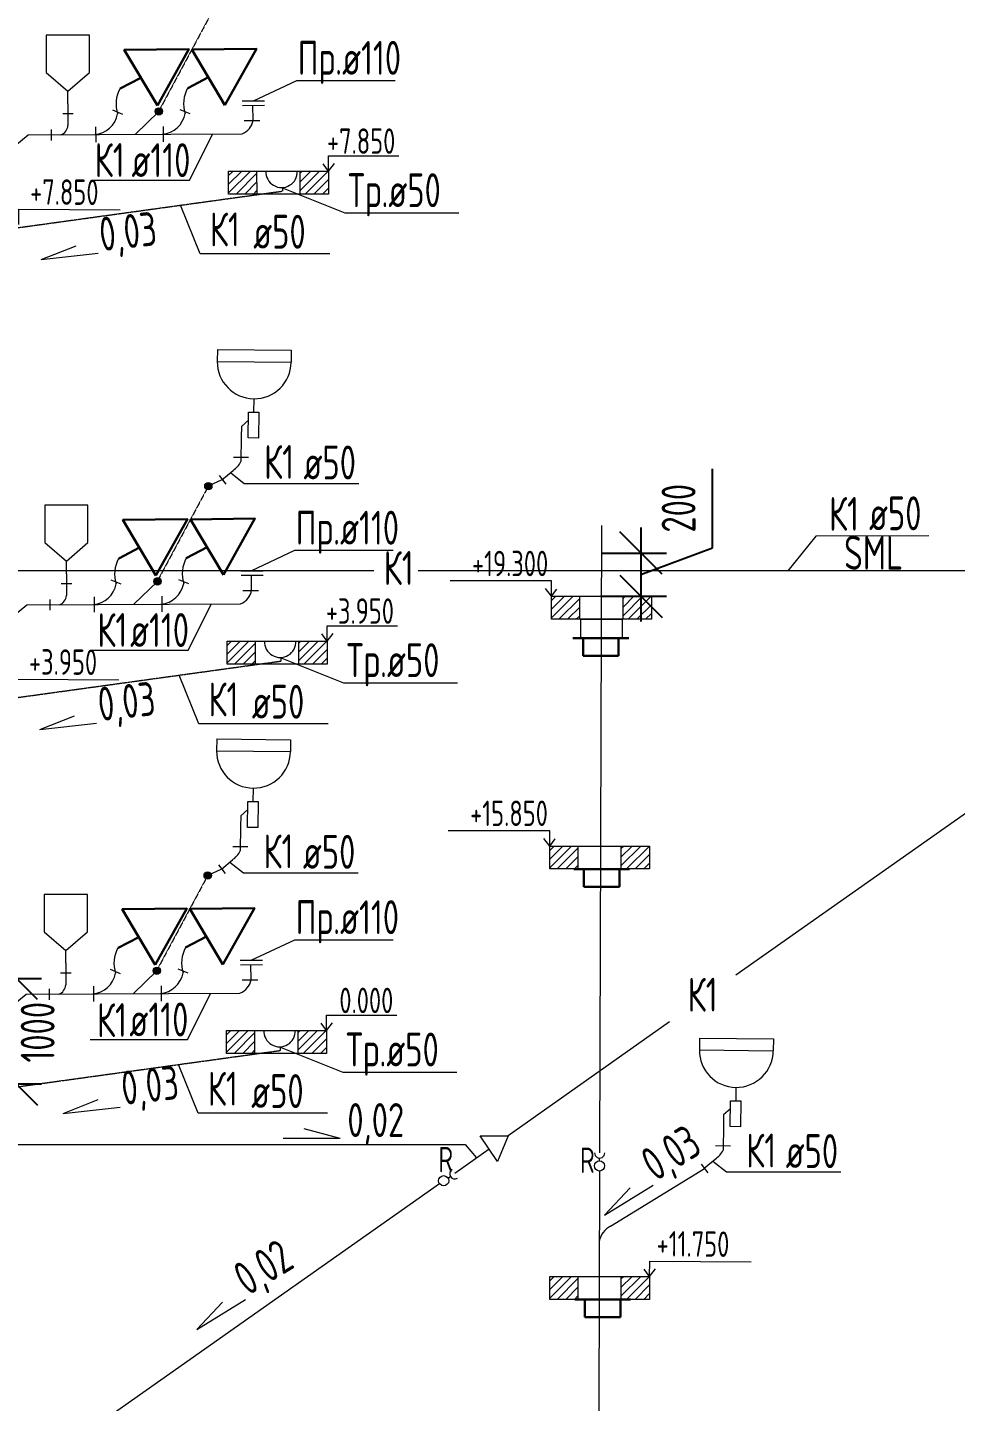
# Model space of a CAD drawing. Header units: millimetres. Extents: x -8689834 to 9419935, y -370377 to 166066.
# Drawn here: x -28123 to -22644, y -310492 to -302384 of the extents above; entities that cross this region are included whole.
import ezdxf

# ---------------------------------------------------------------- set-up
doc = ezdxf.new("R2010")
doc.units = ezdxf.units.MM
doc.header["$MEASUREMENT"] = 0
doc.linetypes.add('01_base$0$DASHED2', pattern=[0.375, 0.25, -0.125])
doc.layers.get('0').update_dxf_attribs({"color": 250, "lineweight": 9})
for name, color, linetype, lineweight in [('_ВК-Text К1', 7, 'Continuous', 30), ('_ВК-К1', 14, 'Continuous', 40), ('_ВК-К3', 30, 'Continuous', 40), ('_ВК-переход на SML', 3, 'Continuous', 30), ('_ВК-противопожарные муфты', 1, 'Continuous', 30), ('_Санпр', 7, 'Continuous', 30), ('_Сантехника', 7, 'Continuous', 30), ('ВК_канализация', 32, 'Continuous', 30), ('тх разм', 250, 'Continuous', 9)]:
    doc.layers.add(name, color=color, linetype=linetype, lineweight=lineweight)
doc.layers.add('PDF __Сантехника', color=7, linetype='Continuous')
doc.styles.add('ISOCPEUR', font='isocpeur.ttf', dxfattribs={"width": 0.7})
doc.styles.add('ГОСТ 2.304', font='isocpeur.ttf', dxfattribs={"width": 0.7})
doc.dimstyles.new('СПДС', dxfattribs={"dimscale": 100, "dimtxt": 2.5, "dimasz": 2.5, "dimexe": 1.5, "dimexo": 0, "dimgap": 1, "dimtad": 1, "dimdec": 0, "dimrnd": 1, "dimtxsty": 'ГОСТ 2.304', "dimblk": 'OBLIQUE', "dimcen": 2.5, "dimdle": 1.5, "dimadec": 0, "dimazin": 2, "dimtfac": 0.75, "dimtdec": 0, "dimtmove": 1, "dimatfit": 3, "dimfxl": 1, "dimtolj": 1, "dimarcsym": 1})

# ---------------------------------------------------------------- blocks, each defined once
blk = doc.blocks.new('_Oblique')
at = {"color": 0, "linetype": 'ByBlock', "lineweight": -2}
blk.add_line((-0.5, -0.5), (0.5, 0.5), dxfattribs=at)
blk = doc.blocks.new('*D2070')
at = {"layer": 'тх разм', "color": 0, "lineweight": -2, "ltscale": 100, "transparency": 16777216}
for p, q in [((-28189.6, -307845.3), (-28189.6, -308767.2)), ((-28482.7, -307995.3), (-28039.6, -307995.3)), ((-28484.6, -308617.2), (-28039.6, -308617.2))]:
    blk.add_line(p, q, dxfattribs=at)
at = {"layer": 'тх разм', "color": 0, "lineweight": -2, "ltscale": 100, "transparency": 16777216, "xscale": 250, "yscale": 250, "zscale": 250}
for p, rotation in [((-28189.6, -307995.3), 90), ((-28189.6, -308617.2), 270)]:
    blk.add_blockref('_Oblique', p, dxfattribs=dict(at, rotation=rotation))
at = {"layer": 'тх разм', "color": 0, "lineweight": 13, "ltscale": 100, "transparency": 16777216, "insert": (-28063, -308312.8), "char_height": 250, "attachment_point": 5, "rotation": 90, "style": 'ГОСТ 2.304'}
blk.add_mtext('\\A1;{\\H0.8x;1000}', dxfattribs=at)
blk = doc.blocks.new('Унитаз')
at = {"layer": '_Сантехника', "lineweight": 30}
blk.add_line((-161311, 33424), (-161137, 33336), dxfattribs=at)
blk.add_lwpolyline([(-161446, 33191), (-161714, 33657), (-161176, 33657)], close=True, dxfattribs=at)
blk = doc.blocks.new('Протв_муфта')
at = {"layer": '_ВК-противопожарные муфты', "ltscale": 200, "transparency": 33554687}
for p, q in [((-205635, 240869), (-206106, 240869)), ((-206021, 240719), (-206021, 240869)), ((-205721, 240869), (-205721, 240719)), ((-205721, 240719), (-206021, 240719))]:
    blk.add_line(p, q, dxfattribs=at)
blk = doc.blocks.new('*D2068')
at = {"layer": 'тх разм', "color": 0, "lineweight": -2, "ltscale": 100, "transparency": 16777216}
for p, q in [((-24079.1, -305453.7), (-24079.1, -304987.7)), ((-24501.3, -305335.3), (-24501.3, -305889.9)), ((-24733.2, -305485.3), (-24351.3, -305485.3)), ((-24501.3, -305612.6), (-24079.1, -305453.7)), ((-24734.2, -305739.9), (-24351.3, -305739.9))]:
    blk.add_line(p, q, dxfattribs=at)
at = {"layer": 'тх разм', "color": 0, "lineweight": -2, "ltscale": 100, "transparency": 16777216, "xscale": 250, "yscale": 250, "zscale": 250}
for p, rotation in [((-24501.3, -305485.3), 90), ((-24501.3, -305739.9), 270)]:
    blk.add_blockref('_Oblique', p, dxfattribs=dict(at, rotation=rotation))
at = {"layer": 'тх разм', "color": 0, "lineweight": 13, "ltscale": 100, "transparency": 16777216, "insert": (-24279.1, -305220.7), "char_height": 250, "attachment_point": 5, "rotation": 90, "style": 'ГОСТ 2.304'}
blk.add_mtext('\\A1;{\\H0.8x;200}', dxfattribs=at)

msp = doc.modelspace()

# ---------------------------------------------------------------- hatches: boundary and pattern name
at = {"ltscale": 500, "transparency": 33554636}
h = msp.add_hatch(color=7, dxfattribs=at)
h.dxf.hatch_style = 1
h.paths.add_polyline_path([(-27368.6, -302874.5, 1), (-27326.3, -302883.5, 1)])
h = msp.add_hatch(color=7, dxfattribs=at)
h.dxf.hatch_style = 1
h.paths.add_polyline_path([(-27076.6, -305086.1, 1), (-27034.3, -305095, 1)])
h = msp.add_hatch(color=7, dxfattribs=at)
h.dxf.hatch_style = 1
h.paths.add_polyline_path([(-27376.8, -305647.7, 1), (-27334.5, -305656.6, 1)])
h = msp.add_hatch(color=7, dxfattribs=at)
h.dxf.hatch_style = 1
h.paths.add_polyline_path([(-27080.4, -307383.6, 1), (-27038, -307392.5, 1)])
h = msp.add_hatch(color=7, dxfattribs=at)
h.dxf.hatch_style = 1
h.paths.add_polyline_path([(-27380.6, -307945.2, 1), (-27338.3, -307954.2, 1)])
at = {"layer": '_ВК-К3', "lineweight": 13}
h = msp.add_hatch(dxfattribs=at)
h.set_pattern_fill('ANSI31', scale=11.388071, angle=180)
h.set_pattern_definition([(225, (-80514.577, -323599.263), (25.566948, -25.566948), [])])
h.paths.add_polyline_path([(-26935.8, -303366.9), (-26769, -303366.9), (-26769, -303231.3), (-26935.8, -303231.3)])
h.paths.add_polyline_path([(-26513.2, -303366.9), (-26345.8, -303366.9), (-26345.8, -303231.3), (-26513.2, -303231.3)])
h = msp.add_hatch(dxfattribs=at)
h.set_pattern_fill('ANSI31', scale=11.388071, angle=180)
h.set_pattern_definition([(225, (-78608.02, -326107.857), (25.566948, -25.566948), [])])
h.paths.add_polyline_path([(-25029.2, -305875.5), (-24862.5, -305875.5), (-24862.5, -305739.9), (-25029.2, -305739.9)])
h.paths.add_polyline_path([(-24606.6, -305875.5), (-24439.3, -305875.5), (-24439.3, -305739.9), (-24606.6, -305739.9)])
h = msp.add_hatch(dxfattribs=at)
h.set_pattern_fill('ANSI31', scale=11.388071, angle=180)
h.set_pattern_definition([(225, (-80522.785, -326372.39), (25.566948, -25.566948), [])])
h.paths.add_polyline_path([(-26944, -306140), (-26777.3, -306140), (-26777.3, -306004.4), (-26944, -306004.4)])
h.paths.add_polyline_path([(-26521.4, -306140), (-26354, -306140), (-26354, -306004.4), (-26521.4, -306004.4)])
h = msp.add_hatch(dxfattribs=at)
h.set_pattern_fill('ANSI31', scale=11.388071, angle=180)
h.set_pattern_definition([(225, (-78618.948, -327581.86), (25.566948, -25.566948), [])])
h.paths.add_polyline_path([(-25040.1, -307349.5), (-24873.4, -307349.5), (-24873.4, -307213.9), (-25040.1, -307213.9)])
h.paths.add_polyline_path([(-24617.5, -307349.5), (-24450.2, -307349.5), (-24450.2, -307213.9), (-24617.5, -307213.9)])
h = msp.add_hatch(dxfattribs=at)
h.set_pattern_fill('ANSI31', scale=11.388071, angle=180)
h.set_pattern_definition([(225, (-80526.546, -328669.92), (25.566948, -25.566948), [])])
h.paths.add_polyline_path([(-26947.7, -308437.5), (-26781, -308437.5), (-26781, -308302), (-26947.7, -308302)])
h.paths.add_polyline_path([(-26525.1, -308437.5), (-26357.8, -308437.5), (-26357.8, -308302), (-26525.1, -308302)])
h = msp.add_hatch(dxfattribs=at)
h.set_pattern_fill('ANSI31', scale=11.388071, angle=180)
h.set_pattern_definition([(225, (-78618.948, -330121.613), (25.566948, -25.566948), [])])
h.paths.add_polyline_path([(-25040.1, -309889.2), (-24873.4, -309889.2), (-24873.4, -309753.7), (-25040.1, -309753.7)])
h.paths.add_polyline_path([(-24617.5, -309889.2), (-24450.2, -309889.2), (-24450.2, -309753.7), (-24617.5, -309753.7)])

# ---------------------------------------------------------------- linework, layer by layer
at = {"color": 18, "linetype": '01_base$0$DASHED2', "true_color": 0x000000}
for points in [[(-27047.2, -302317.4), (-27340.5, -302863.3)], [(-27055.4, -305090.5), (-27348.7, -305636.4)], [(-27059.2, -307388.1), (-27352.4, -307933.9)]]:
    msp.add_lwpolyline(points, dxfattribs=at)
at = {"color": 18, "ltscale": 100, "true_color": 0x000000, "elevation": 0}
for points in [[(-26789.7, -302817), (-26532.6, -302696.7), (-25952.3, -302696.7)], [(-26801.7, -307887.7), (-26544.6, -307767.4), (-25964.3, -307767.4)]]:
    msp.add_lwpolyline(points, dxfattribs=at)
at = {"color": 244, "ltscale": 500, "true_color": 0x991b1e, "elevation": 0}
for points in [[(-26855.2, -302817.4), (-26724.2, -302816.6)], [(-26854.2, -302843.4), (-26723.2, -302842.6)], [(-26791.5, -302931.8), (-26792, -302843)], [(-26843.7, -302933.2), (-26751.5, -302933)], [(-26863.4, -305590.5), (-26732.4, -305589.7)], [(-26862.4, -305616.5), (-26731.4, -305615.7)], [(-26799.7, -305704.9), (-26800.2, -305616.1)], [(-26851.9, -305706.3), (-26759.7, -305706.1)], [(-26867.1, -307888.1), (-26736.2, -307887.3)], [(-26866.2, -307914.1), (-26735.2, -307913.2)], [(-26803.4, -308002.4), (-26804, -307913.7)], [(-26855.7, -308003.8), (-26763.5, -308003.6)]]:
    msp.add_lwpolyline(points, dxfattribs=at)
at = {"color": 244, "ltscale": 100, "true_color": 0x991b1e}
for points in [[(-27347.5, -302879), (-27487.5, -303014.5)], [(-28402.5, -303249.8), (-28118.4, -303018.2), (-26856.6, -303010.8)], [(-27355.7, -305652.2), (-27495.7, -305787.6)], [(-28410.7, -306023), (-28126.6, -305791.3), (-26864.8, -305783.9)], [(-20905, -305839.1), (-23940.7, -307976.1)], [(-27359.4, -307949.7), (-27499.4, -308085.2)], [(-28414.5, -308320.5), (-28130.3, -308088.9), (-26868.5, -308081.4)], [(-24332.4, -308251.9), (-25285.9, -308923.2)], [(-25398.3, -309002.3), (-25599.6, -309145.7)], [(-25689.7, -309207.1), (-33898.7, -314987)]]:
    msp.add_lwpolyline(points, dxfattribs=at)
at = {"color": 7, "ltscale": 500, "elevation": 0}
for points in [[(-27740.4, -303285.2), (-27166.6, -303285.2), (-27028, -303011.8)], [(-26338.9, -303720.5), (-27103.1, -303720.5), (-27218.8, -303432.5)], [(-27748.6, -306058.3), (-27174.8, -306058.3), (-27036.2, -305784.9)], [(-26347.1, -306493.6), (-27111.3, -306493.6), (-27227, -306205.6)], [(-27752.3, -308355.8), (-27178.6, -308355.8), (-27040, -308082.4)], [(-26350.9, -308791.2), (-27115, -308791.2), (-27230.7, -308503.1)]]:
    msp.add_lwpolyline(points, dxfattribs=at)
at = {"color": 7, "ltscale": 500}
for points in [[(-26345.8, -303231.3), (-26345.8, -303140.8), (-25929.9, -303140.9)], [(-26345.8, -303231.3), (-26377.9, -303188.7)], [(-26345.8, -303231.3), (-26311.1, -303186.3)], [(-28174.6, -303546.5), (-28174.1, -303456), (-27575.1, -303459.7)], [(-25029.2, -305739.9), (-25029.2, -305649.4), (-25628.1, -305649.5)], [(-25029.2, -305739.9), (-25063.9, -305694.8)], [(-25029.2, -305739.9), (-24997.1, -305697.3)], [(-26354, -306004.4), (-26386.1, -305961.8)], [(-26354, -306004.4), (-26354, -305914), (-25938.1, -305914)], [(-26354, -306004.4), (-26319.3, -305959.4)], [(-28182.8, -306319.6), (-28182.3, -306229.2), (-27583.3, -306232.8)], [(-25040.1, -307213.9), (-25040.1, -307123.4), (-25639.1, -307123.5)], [(-25040.1, -307213.9), (-25074.9, -307168.9)], [(-25040.1, -307213.9), (-25008.1, -307171.3)], [(-26357.8, -308302), (-26389.9, -308259.3)], [(-26357.8, -308302), (-26357.8, -308211.5), (-25941.8, -308211.6)], [(-26357.8, -308302), (-26323.1, -308256.9)], [(-24450.2, -309753.7), (-24482, -309710.8)], [(-24450.2, -309753.7), (-24449.7, -309663.2), (-23850.7, -309666.8)], [(-24450.2, -309753.7), (-24415.2, -309708.8)]]:
    msp.add_lwpolyline(points, dxfattribs=at)
at = {"color": 244, "linetype": '01_base$0$DASHED2', "true_color": 0x991b1e}
for points in [[(-28403.8, -303596.1), (-26619, -303349.6), (-26619, -303349.6), (-26619, -303349.6)], [(-28412, -306369.2), (-26627.2, -306122.7), (-26627.2, -306122.7), (-26627.2, -306122.7)], [(-28415.8, -308666.8), (-26631, -308420.3), (-26631, -308420.3), (-26631, -308420.3)]]:
    msp.add_lwpolyline(points, dxfattribs=at)
at = {"color": 18, "ltscale": 100, "true_color": 0x000000}
for points in [[(-26622.9, -303328.4), (-26249.2, -303477.9), (-25575.9, -303477.9)], [(-26801.7, -305589.4), (-26544.6, -305469.1), (-25964.3, -305469.1)], [(-26631.1, -306101.6), (-26257.4, -306251.1), (-25584.1, -306251.1)], [(-26634.9, -308399.1), (-26261.2, -308548.6), (-25587.8, -308548.6)]]:
    msp.add_lwpolyline(points, dxfattribs=at)
at = {"color": 18, "ltscale": 500, "true_color": 0x000000, "elevation": 0}
for points in [[(-26167.8, -305075.8), (-26843.1, -305075.8), (-26924.1, -305012.6)], [(-26171.6, -307373.3), (-26846.8, -307373.3), (-26927.8, -307310.2)], [(-23321.5, -309139), (-23996.7, -309139), (-24077.7, -309075.8)]]:
    msp.add_lwpolyline(points, dxfattribs=at)
at = {"color": 244, "ltscale": 100, "true_color": 0x991b1e, "elevation": 0}
for points in [[(-26974.8, -305052.2), (-27055.4, -305090.5)], [(-26978.6, -307349.8), (-27059.2, -307388.1)]]:
    msp.add_lwpolyline(points, dxfattribs=at)
at = {"color": 244, "ltscale": 500, "true_color": 0x991b1e}
for points in [[(-26992, -305027.6), (-26952, -305078.8)], [(-24744.6, -309025.1), (-24733.2, -305322.2)], [(-26995.8, -307325.1), (-26955.7, -307376.4)], [(-24766.4, -316798.5), (-24744.9, -309131.8)], [(-24681, -309457), (-24125.7, -309116.3)], [(-24145.7, -309090.7), (-24105.6, -309142)]]:
    msp.add_lwpolyline(points, dxfattribs=at)
at = {"color": 7, "ltscale": 500}
for centre in [(-27347.5, -302879), (-27055.4, -305090.5), (-27355.7, -305652.2), (-27059.2, -307388.1), (-27359.4, -307949.7)]:
    msp.add_circle(centre, 21.6, dxfattribs=at)
at = {"layer": '_ВК-Text К1', "color": 7, "lineweight": 13, "ltscale": 100}
for p, q in [((-28042, -303753.6, 0), (-27836.6, -303672.7, 0)), ((-28042, -303753.6, 0), (-27706.7, -303716.3, 0)), ((-28050.3, -306526.7, 0), (-27844.8, -306445.8, 0)), ((-28050.3, -306526.7, 0), (-27714.9, -306489.4, 0)), ((-27912, -308791.5, 0), (-27706.5, -308710.6, 0)), ((-27912, -308791.5, 0), (-27576.6, -308754.2, 0)), ((-26276.9, -308939.6), (-26490.1, -308882.2)), ((-26276.9, -308939.6), (-26614.4, -308940)), ((-24716.3, -309392.6), (-24429.2, -309215.4)), ((-24716.3, -309392.6), (-24565.3, -309231.6)), ((-27122.3, -310067.6), (-26835.1, -309890.3)), ((-27122.3, -310067.6), (-26971.2, -309906.5))]:
    msp.add_line(p, q, dxfattribs=at)
at = {"layer": '_ВК-К1', "lineweight": 13}
for p, q in [((-27884.2, -302834.8), (-27884.2, -302962.7)), ((-26861.3, -304800.3, 0), (-26863, -304944.6, 0)), ((-26974.8, -305052.2, 0), (-26909.4, -304998, 0)), ((-27892.4, -305607.9), (-27892.4, -305735.9)), ((-26865, -307097.9, 0), (-26866.8, -307242.1, 0)), ((-26978.6, -307349.8, 0), (-26913.2, -307295.5, 0)), ((-27896.1, -307905.5), (-27896.1, -308033.4)), ((-24014.9, -308863.5, 0), (-24016.7, -309007.7, 0)), ((-24128.5, -309115.4, 0), (-24063.1, -309061.1, 0))]:
    msp.add_line(p, q, dxfattribs=at)
at = {"layer": '_ВК-К1', "lineweight": 13, "transparency": 33554687, "flags": 128}
for points in [[(-27853.1, -302892.9), (-27915.3, -302892.9)], [(-27981.2, -303050), (-27981.2, -302986.3)], [(-27718.5, -303060.7), (-27719.8, -302969.7)], [(-27319.3, -303058.4), (-27320.6, -302967.4)], [(-27861.3, -305666), (-27923.5, -305666)], [(-27726.7, -305833.8), (-27728, -305742.8)], [(-27327.5, -305831.5), (-27328.8, -305740.5)], [(-27989.4, -305823.1), (-27989.4, -305759.4)], [(-27865, -307963.5), (-27927.3, -307963.5)], [(-27993.2, -308120.7), (-27993.2, -308056.9)], [(-27730.5, -308131.3), (-27731.8, -308040.3)], [(-27331.3, -308129), (-27332.6, -308038)]]:
    msp.add_lwpolyline(points, dxfattribs=at)
at = {"layer": '_ВК-К1', "lineweight": 13, "transparency": 33554687, "elevation": 0, "flags": 128}
for points in [[(-27561.1, -302896.6), (-27620.1, -302872.6)], [(-27161.9, -302894.3), (-27220.9, -302870.3)], [(-26907.1, -304918.4), (-26818.3, -304919.5)], [(-27569.3, -305669.7), (-27628.3, -305645.8)], [(-27170.1, -305667.4), (-27229.1, -305643.5)], [(-26910.9, -307216), (-26822, -307217)], [(-27573, -307967.2), (-27632.1, -307943.3)], [(-27173.8, -307964.9), (-27232.9, -307941)], [(-24060.8, -308981.6), (-23971.9, -308982.7)]]:
    msp.add_lwpolyline(points, dxfattribs=at)
at = {"layer": '_ВК-К1', "lineweight": 13, "ltscale": 100}
for centre, radius, start, end in [((-27409.3, -302835.9, 0), 191, 151.21508, 197.63963), ((-27010.1, -302833.6, 0), 191, 151.21508, 197.63963), ((-27739.7, -302865.6), 151, 275.21563, 349.22792), ((-27340.5, -302863.3), 151, 275.21563, 349.22792), ((-27952.4, -302954.8), 68.7, 292.7847, 353.36193), ((-26891.3, -302915.8, 0), 101.1, 290.09641, 350.94002), ((-26978.7, -304890.9, 0), 127.5, 302.90836, 335.11571), ((-27417.5, -305609, 0), 191, 151.21508, 197.63963), ((-27018.3, -305606.7, 0), 191, 151.21508, 197.63963), ((-27747.9, -305638.7), 151, 275.21563, 349.22792), ((-27348.7, -305636.4), 151, 275.21563, 349.22792), ((-27960.6, -305727.9), 68.7, 292.7847, 353.36193), ((-26899.5, -305689, 0), 101.1, 290.09641, 350.94002), ((-26982.5, -307188.4, 0), 127.5, 302.90836, 335.11571), ((-27421.3, -307906.6, 0), 191, 151.21508, 197.63963), ((-27022.1, -307904.3, 0), 191, 151.21508, 197.63963), ((-27751.6, -307936.2), 151, 275.21563, 349.22792), ((-27352.4, -307933.9), 151, 275.21563, 349.22792), ((-26903.3, -307986.5, 0), 101.1, 290.09641, 350.94002), ((-27964.4, -308025.4), 68.7, 292.7847, 353.36193), ((-24132.4, -308954, 0), 127.5, 302.90836, 335.11571), ((-24620.7, -309572.6), 130.3, 117.53368, 167.71183)]:
    msp.add_arc(centre, radius, start, end, dxfattribs=at)
at = {"layer": '_ВК-К3', "color": 7, "lineweight": 13}
for p, q in [((-26768, -303366.4), (-26768.4, -303230.8)), ((-26513.3, -303366.9), (-26513.3, -303231.3)), ((-24861.9, -305875.5), (-24861.9, -305739.9)), ((-24607, -305875), (-24606.6, -305739.4)), ((-26776.2, -306139.5), (-26776.6, -306004)), ((-26521.5, -306140), (-26521.5, -306004.4)), ((-24872.8, -307349.5), (-24872.8, -307213.9)), ((-24617.9, -307349), (-24617.5, -307213.4)), ((-26780, -308437.1), (-26780.4, -308301.5)), ((-26525.2, -308437.5), (-26525.2, -308302)), ((-24872.8, -309889.2), (-24872.8, -309753.7)), ((-24617.9, -309888.7), (-24617.5, -309753.2))]:
    msp.add_line(p, q, dxfattribs=at)
for points in [[(-26345.8, -303366.9), (-26935.8, -303366.9), (-26935.8, -303231.3), (-26345.8, -303231.3)], [(-24439.3, -305875.5), (-25029.2, -305875.5), (-25029.2, -305739.9), (-24439.3, -305739.9)], [(-26354, -306140), (-26944, -306140), (-26944, -306004.4), (-26354, -306004.4)], [(-24450.2, -307349.5), (-25040.1, -307349.5), (-25040.1, -307213.9), (-24450.2, -307213.9)], [(-26357.8, -308437.5), (-26947.7, -308437.5), (-26947.7, -308302), (-26357.8, -308302)], [(-24450.2, -309889.2), (-25040.1, -309889.2), (-25040.1, -309753.7), (-24450.2, -309753.7)]]:
    msp.add_lwpolyline(points, close=True, dxfattribs=at)
at = {"layer": '_ВК-переход на SML', "lineweight": 13}
msp.add_lwpolyline([(-24856.7, -305875.5), (-24613.1, -305875.5), (-24613.1, -305986.8), (-24856.7, -305986.8)], close=True, dxfattribs=at)
at = {"layer": '_Санпр', "lineweight": 13}
for p, q in [((-27001.9, -304283.7, 0), (-27002.7, -304354.2, 0)), ((-27001.9, -304283.7, 0), (-26565.6, -304288.9, 0)), ((-26565.6, -304288.9, 0), (-26566.5, -304359.4, 0)), ((-27002.7, -304354.2, 0), (-26566.5, -304359.4, 0)), ((-26787.2, -304574.9, 0), (-26788.2, -304654, 0)), ((-26860.5, -304737.6, 0), (-26861.3, -304800.3, 0)), ((-26819.2, -304701.3, 0), (-26860.5, -304737.6, 0)), ((-27005.6, -306581.2, 0), (-27006.5, -306651.7, 0)), ((-27005.6, -306581.2, 0), (-26569.4, -306586.4, 0)), ((-26569.4, -306586.4, 0), (-26570.2, -306657, 0)), ((-27006.5, -306651.7, 0), (-26570.2, -306657, 0)), ((-26791, -306872.5, 0), (-26791.9, -306951.5, 0)), ((-26864.3, -307035.1, 0), (-26865, -307097.9, 0)), ((-26823, -306998.8, 0), (-26864.3, -307035.1, 0)), ((-24155.5, -308346.8, 0), (-24156.4, -308417.3, 0)), ((-24156.4, -308417.3, 0), (-23720.1, -308422.6, 0)), ((-24155.5, -308346.8, 0), (-23719.3, -308352, 0)), ((-23719.3, -308352, 0), (-23720.1, -308422.6, 0)), ((-23940.9, -308638.1, 0), (-23941.8, -308717.2, 0)), ((-24014.2, -308800.8, 0), (-24014.9, -308863.5, 0)), ((-23972.9, -308764.4, 0), (-24014.2, -308800.8, 0))]:
    msp.add_line(p, q, dxfattribs=at)
at = {"layer": '_Санпр', "lineweight": 13, "elevation": 0}
for points in [[(-26818.7, -304653.6), (-26757.7, -304654.4), (-26759.5, -304806.9), (-26820.5, -304806.2)], [(-26822.4, -306951.2), (-26761.4, -306951.9), (-26763.2, -307104.5), (-26824.2, -307103.7)], [(-23972.3, -308716.8), (-23911.3, -308717.5), (-23913.1, -308870.1), (-23974.1, -308869.4)]]:
    msp.add_lwpolyline(points, close=True, dxfattribs=at)
at = {"layer": '_Санпр', "lineweight": 13}
for centre in [(-26784.6, -304356.8, 0), (-26788.4, -306654.3, 0), (-23938.2, -308420, 0)]:
    msp.add_arc(centre, 218.1, 179.31326, 359.31326, dxfattribs=at)
at = {"layer": '_Сантехника', "lineweight": 13, "flags": 128}
for points in [[(-27884.2, -302759.4), (-27757.7, -302649.2), (-27757.7, -302428.7), (-28011.8, -302428.7), (-28011.8, -302649.2), (-27884.2, -302759.4)], [(-27884.2, -302834.8), (-27884.2, -302759.4)], [(-27892.4, -305532.5), (-27765.9, -305422.3), (-27765.9, -305201.9), (-28020, -305201.9), (-28020, -305422.3), (-27892.4, -305532.5)], [(-27892.4, -305607.9), (-27892.4, -305532.5)], [(-27896.1, -307830), (-27769.7, -307719.8), (-27769.7, -307499.4), (-28023.8, -307499.4), (-28023.8, -307719.8), (-27896.1, -307830)], [(-27896.1, -307905.5), (-27896.1, -307830)]]:
    msp.add_lwpolyline(points, dxfattribs=at)
at = {"layer": '_Сантехника', "lineweight": 13}
for centre in [(-26622.9, -303235.5), (-26631.1, -306008.6), (-26634.9, -308306.1)]:
    msp.add_arc(centre, 93, 177.43263, 2.56737, dxfattribs=at)
at = {"layer": 'PDF __Сантехника', "color": 18, "lineweight": 13, "true_color": 0x000000}
for points in [[(-26618.3, -303328.3), (-26618.3, -303349.5)], [(-26626.5, -306101.5), (-26626.5, -306122.6)], [(-26630.3, -308399), (-26630.3, -308420.1)]]:
    msp.add_lwpolyline(points, dxfattribs=at)
at = {"layer": 'ВК_канализация', "color": 18, "lineweight": 13, "ltscale": 500, "true_color": 0x000000}
for points in [[(-22802.3, -305383.7), (-23467.9, -305385.5), (-23633.5, -305589.4)], [(-25348.1, -309075.9), (-25450.8, -308924.9), (-25285.9, -308923.2), (-25348.1, -309075.9)]]:
    msp.add_lwpolyline(points, dxfattribs=at)
at = {"layer": 'ВК_канализация', "color": 244, "lineweight": 13, "ltscale": 500, "true_color": 0x991b1e}
for points in [[(-26077.9, -305589.4), (-30147.6, -305589.4)], [(-20746.4, -305589.4), (-25817.4, -305589.4)], [(-28357.2, -308976), (-25538.8, -308976), (-25472.3, -309054.4)], [(-24745.4, -309071.8), (-24745.3, -309055.1)], [(-25640.5, -309173), (-25626.3, -309164.2)]]:
    msp.add_lwpolyline(points, dxfattribs=at)
for centre in [(-24745.6, -309101.8), (-25666.1, -309188.7)]:
    msp.add_circle(centre, 30, dxfattribs=at)
for centre, start, end in [((-24745.1, -309025.1), 179.67036, 359.67036), ((-25600.7, -309148.5), 121.51889, 301.51889)]:
    msp.add_arc(centre, 30, start, end, dxfattribs=at)

# ---------------------------------------------------------------- block references
at = {"layer": '_ВК-К1', "lineweight": 13, "xscale": 0.7, "yscale": 0.7, "zscale": 0.7}
for p in [(119371.7, -474595.2), (119375.8, -475957.9), (119382.1, -478497.6)]:
    msp.add_blockref('Протв_муфта', p, dxfattribs=at)
at = {"layer": '_Сантехника', "lineweight": 13, "xscale": -0.7082066135345116, "yscale": 0.7082066135345115, "zscale": 0.7082066135345115, "rotation": 0.7759143565440407}
for p in [(-141364.6, -327896.1, 0), (-140965.4, -327893.8, 0), (-141372.8, -330669.2, 0), (-140973.7, -330666.9, 0), (-141376.6, -332966.8, 0), (-140977.4, -332964.5, 0)]:
    msp.add_blockref('Унитаз', p, dxfattribs=at)

# ---------------------------------------------------------------- texts
at = {"layer": 'ВК_канализация', "color": 18, "ltscale": 100, "true_color": 0x000000, "char_height": 200, "attachment_point": 4, "style": 'ISOCPEUR'}
for s, insert, width in [('\\pxi-1,l1,t1,5;Пр.ø110', (-26528.5, -302590.3), 5891.51), ('К1', (-27726.8, -303166.3, 0), 5891.51), ('\\pxi-1,l1,t1,5;ø110', (-27509.1, -303166.6), 7500), ('\\pxi-1,l1,t1,5;Тр.ø50', (-26230.7, -303371.3), 5891.51), ('К1', (-27046.7, -303575.3, 0), 5891.51), ('\\pxi-1,l1,t1,5;ø50', (-26790.3, -303589.2, 0), 7500), ('К1', (-26726.5, -304947.7, 0), 5891.51), ('\\pxi-1,l1,t1,5;ø50', (-26493.4, -304950.8, 0), 7500), ('К1', (-23391.4, -305253.8), 5891.51), ('\\pxi-1,l1,t1,5;ø50', (-23154.9, -305250.8), 7500), ('\\pxi-1,l1,t1,5;Пр.ø110', (-26540.4, -305362.7, 0), 5891.51), ('SML', (-23301.9, -305483.3), 5891.51), ('К1', (-26020.5, -305573.4), 5891.51), ('К1', (-27710.9, -305939.3, 0), 5891.51), ('\\pxi-1,l1,t1,5;ø110', (-27517.3, -305939.7), 7500), ('\\pxi-1,l1,t1,5;Тр.ø50', (-26238.9, -306144.4), 5891.51), ('К1', (-27054.9, -306348.5, 0), 5891.51), ('\\pxi-1,l1,t1,5;ø50', (-26798.5, -306362.3, 0), 7500), ('К1', (-26730.3, -307245.2, 0), 5891.51), ('\\pxi-1,l1,t1,5;ø50', (-26497.1, -307248.4, 0), 7500), ('\\pxi-1,l1,t1,5;Пр.ø110', (-26540.4, -307660.9), 5891.51), ('К1', (-24225.9, -308091.3), 5891.51), ('К1', (-27713.2, -308241.2, 0), 5891.51), ('\\pxi-1,l1,t1,5;ø110', (-27521.1, -308237.2), 7500), ('\\pxi-1,l1,t1,5;Тр.ø50', (-26242.7, -308441.9), 5891.51), ('К1', (-27058.7, -308646, 0), 5891.51), ('\\pxi-1,l1,t1,5;ø50', (-26802.3, -308659.9, 0), 7500), ('0,02', (-26234.5, -308854.2), 5891.51), ('К1', (-23880.2, -309010.8, 0), 5891.51), ('\\pxi-1,l1,t1,5;ø50', (-23647, -309014, 0), 7500)]:
    msp.add_mtext(s, dxfattribs=dict(at, insert=insert, width=width))
at = {"layer": 'ВК_канализация', "color": 18, "ltscale": 100, "true_color": 0x000000, "style": 'ISOCPEUR'}
for s, insert, char_height, width, attachment_point, rotation in [('\\pxi-1,l1,t1,5;+7.850', (-25951.3, -303054.5), 150, 7500, 6, 359.95806), ('+7.850', (-27703.8, -303356.4), 150, 7500, 6, 359.61889), ('0,03', (-27695.8, -303628.8, 0), 200, 5891.51, 4, 6.31717), ('\\pxi-1,l1,t1,5;+19.300', (-25498.8, -305547), 150, 7500, 4, 0.04194), ('\\pxi-1,l1,t1,5;+3.950', (-25959.5, -305827.7), 150, 7500, 6, 359.95806), ('\\pxi-1,l1,t1,5;+3.950', (-27712, -306129.6), 150, 7500, 6, 359.61889), ('0,03', (-27704, -306401.9, 0), 200, 5891.51, 4, 6.31717), ('\\pxi-1,l1,t1,5;+15.850', (-25509.8, -307021), 150, 7500, 4, 0.04194), ('\\pxi-1,l1,t1,5;0.000', (-25963.3, -308125.2), 150, 7500, 6, 359.95806), ('0,03', (-27565.7, -308666.7, 0), 200, 5891.51, 4, 6.31717), ('0,03', (-24456.8, -309131.6), 200, 5891.51, 4, 31.65474), ('0,02', (-26862.8, -309806.6), 200, 5891.51, 4, 31.65474), ('+11.750', (-23979.4, -309563.6), 150, 7500, 6, 359.61889)]:
    msp.add_mtext(s, dxfattribs=dict(at, insert=insert, char_height=char_height, width=width, attachment_point=attachment_point, rotation=rotation))
at = {"layer": 'ВК_канализация', "color": 7, "ltscale": 100, "char_height": 150, "width": 7500, "attachment_point": 4, "rotation": 0.04194, "style": 'ISOCPEUR'}
for insert in [(-25697.1, -309063.7), (-24861.3, -309068.2)]:
    msp.add_mtext('\\pxi-1,l1,t1,5;R', dxfattribs=dict(at, insert=insert))

# ---------------------------------------------------------------- dimensions: what is measured, and where the dimension line sits
at = {"layer": 'тх разм', "color": 7, "lineweight": 13, "ltscale": 100}
for base, p1, p2, text, picture, middle in [((-24501.3, -305739.9), (-24733.2, -305485.3), (-24734.2, -305739.9), '{\\H0.8x;200}', '*D2068', (-24079.1, -305353.7)), ((-28189.6, -308617.2), (-28482.7, -307995.3), (-28484.6, -308617.2), '{\\H0.8x;1000}', '*D2070', (-27863, -308312.8))]:
    dim = msp.add_linear_dim(base=base, p1=p1, p2=p2, angle=90, text=text, dimstyle='СПДС', dxfattribs=at)
    dim.commit()
    dim.dimension.update_dxf_attribs({"geometry": picture, "text_midpoint": middle, "dimtype": 160})

doc.saveas('drawing.dxf')
